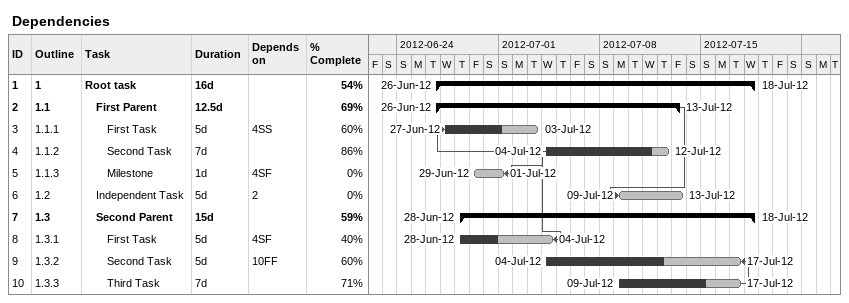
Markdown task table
Dependencies

| ID | WBS | Task | Duration | Start | Finish | Predecessors | % complete |
|---|---|---|---|---|---|---|---|
| 1 | 1 | **Root task** | 16d | 2012-06-26 | 2012-07-18 |  | 54 |
| 2 | 1.1 | **First Parent** | 12.5d | 2012-06-26 | 2012-07-13 |  | 69 |
| 3 | 1.1.1 | First Task | 5d | 2012-06-27 | 2012-07-03 | 4SS | 60 |
| 4 | 1.1.2 | Second Task | 7d | 2012-07-04 | 2012-07-12 |  | 86 |
| 5 | 1.1.3 | Milestone | 1d | 2012-06-29 | 2012-07-01 | 4SF | 0 |
| 6 | 1.2 | Independent Task | 5d | 2012-07-09 | 2012-07-13 | 2 | 0 |
| 7 | 1.3 | **Second Parent** | 15d | 2012-06-28 | 2012-07-18 |  | 59 |
| 8 | 1.3.1 | First Task | 5d | 2012-06-28 | 2012-07-04 | 4SF | 40 |
| 9 | 1.3.2 | Second Task | 5d | 2012-07-04 | 2012-07-17 | 10FF | 60 |
| 10 | 1.3.3 | Third Task | 7d | 2012-07-09 | 2012-07-17 |  | 71 |
